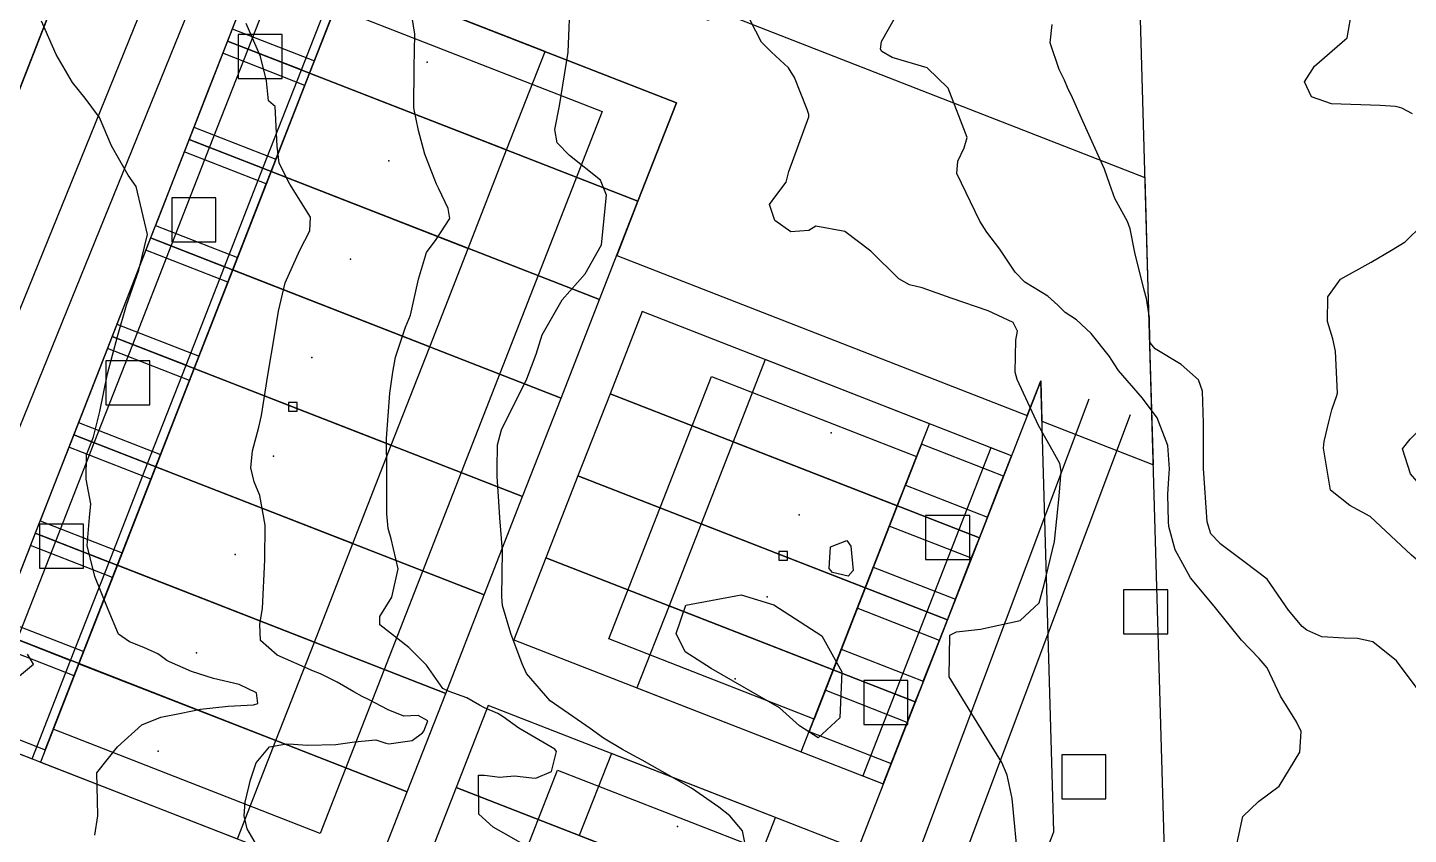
# Model space of a CAD drawing. Header units: feet. Extents: x 1313709 to 1317500, y 405869 to 411659.
# Drawn here: x 1316105.3 to 1316418.7, y 409406.5 to 409589.8 of the extents above; entities that cross this region are included whole.
import ezdxf

# ---------------------------------------------------------------- set-up
doc = ezdxf.new("R2010")
doc.units = ezdxf.units.FT
for name, color, linetype in [('A-BLDG-OTLN', 3, 'CONTINUOUS'), ('C-LOD', 30, 'CONTINUOUS'), ('C-MISC', 7, 'CONTINUOUS'), ('C-PROP', 6, 'CONTINUOUS'), ('C-PVMT', 8, 'CONTINUOUS'), ('C-TOPO-MAJR', 32, 'CONTINUOUS'), ('C-TOPO-SPOT', 7, 'CONTINUOUS'), ('C-UTIL', 4, 'CONTINUOUS'), ('L-PLNT-TREE', 90, 'CONTINUOUS'), ('V-PROP-LINE', 7, 'CONTINUOUS')]:
    doc.layers.add(name, color=color, linetype=linetype)

msp = doc.modelspace()

# ---------------------------------------------------------------- linework, layer by layer
at = {"layer": 'A-BLDG-OTLN'}
for points in [[(1316169.31, 409579.45), (1316214.03, 409562), (1316222.75, 409584.35), (1316178.04, 409601.81), (1316169.31, 409579.45)], [(1316160.59, 409557.1), (1316205.3, 409539.64), (1316214.03, 409562), (1316169.31, 409579.45), (1316160.59, 409557.1)], [(1316151.86, 409534.74), (1316196.57, 409517.28), (1316205.3, 409539.64), (1316160.59, 409557.1), (1316151.86, 409534.74)], [(1316143.13, 409512.38), (1316187.84, 409494.93), (1316196.57, 409517.28), (1316151.86, 409534.74), (1316143.13, 409512.38)], [(1316265.44, 409495.72), (1316302.71, 409481.18), (1316309.99, 409499.81), (1316272.72, 409514.36), (1316265.44, 409495.72)], [(1316134.41, 409490.03), (1316179.11, 409472.57), (1316187.84, 409494.93), (1316143.13, 409512.38), (1316134.41, 409490.03)], [(1316258.17, 409477.09), (1316295.44, 409462.54), (1316302.71, 409481.18), (1316265.44, 409495.72), (1316258.17, 409477.09)], [(1316125.68, 409467.67), (1316170.39, 409450.21), (1316179.11, 409472.57), (1316134.41, 409490.03), (1316125.68, 409467.67)], [(1316250.9, 409458.46), (1316288.16, 409443.91), (1316295.44, 409462.54), (1316258.17, 409477.09), (1316250.9, 409458.46)], [(1316116.95, 409445.31), (1316161.66, 409427.86), (1316170.39, 409450.21), (1316125.68, 409467.67), (1316116.95, 409445.31)], [(1316243.62, 409439.83), (1316280.89, 409425.28), (1316288.16, 409443.91), (1316250.9, 409458.46), (1316243.62, 409439.83)], [(1316108.22, 409422.96), (1316152.93, 409405.5), (1316161.66, 409427.86), (1316116.95, 409445.31), (1316108.22, 409422.96)], [(1316230.53, 409406.3), (1316267.8, 409391.75), (1316275.07, 409410.38), (1316237.81, 409424.93), (1316230.53, 409406.3)]]:
    msp.add_lwpolyline(points, close=True, dxfattribs=at)
at = {"layer": 'C-LOD'}
msp.add_lwpolyline([(1316363.56, 408919.77), (1316365.74, 409198.63), (1316364.12, 409376.15), (1316363.66, 409392.25), (1316359.66, 409530.59), (1316358.43, 409573.13), (1316356.29, 409647.36), (1316354.08, 409723.75), (1316351.92, 409798.39), (1316349.7, 409875.22)], dxfattribs=at)
at = {"layer": 'C-MISC'}
msp.add_lwpolyline([(1316175.29, 409882.05), (1316147.13, 409840.8), (1316117.25, 409800.78), (1316085.69, 409762.07), (1315822.79, 409453.18), (1315751.45, 409369.35), (1315496.6, 409069.92), (1315725.53, 408876.04), (1315669.73, 408824.9), (1315611.32, 408771.35), (1315906.47, 408572.9), (1316371.21, 408597.55), (1316364.12, 409376.15), (1316363.66, 409392.25), (1316359.66, 409530.59), (1316358.43, 409573.13), (1316356.29, 409647.36), (1316354.08, 409723.75), (1316351.92, 409798.39), (1316349.7, 409875.22)], dxfattribs=at)
at = {"layer": 'C-PROP'}
for points in [[(1315970.4, 409476.01), (1315980.29, 409487.92), (1316057.41, 409457.81), (1316052.89, 409446.24), (1316148.12, 409690.16), (1316216.73, 409772.84), (1315970.4, 409476.01)], [(1316159.41, 409609.08), (1316252.56, 409572.71), (1316243.84, 409550.36), (1316239.03, 409538.04), (1316332.18, 409501.68), (1316335.26, 409509.56), (1316335.53, 409500.37), (1316360.82, 409490.5), (1316359.66, 409530.59), (1316358.94, 409555.64), (1316260.85, 409593.93), (1316259.84, 409591.35), (1316166.69, 409627.71), (1316167.7, 409630.3), (1316167.7, 409630.3), (1316159.41, 409609.08)], [(1316150.68, 409586.72), (1316243.84, 409550.36), (1316252.56, 409572.71), (1316159.41, 409609.08), (1316150.68, 409586.72)], [(1316111.13, 409430.41), (1316175.13, 409594.35), (1316235.68, 409570.72), (1316171.68, 409406.77), (1316111.13, 409430.41)], [(1316141.96, 409564.37), (1316141.96, 409564.37), (1316141.96, 409564.37), (1316235.11, 409528), (1316243.84, 409550.36), (1316150.68, 409586.72), (1316141.96, 409564.37)], [(1316133.23, 409542.01), (1316226.38, 409505.64), (1316235.11, 409528), (1316141.96, 409564.37), (1316133.23, 409542.01)], [(1316124.5, 409519.65), (1316217.65, 409483.29), (1316226.38, 409505.64), (1316133.23, 409542.01), (1316124.5, 409519.65)], [(1316237.5, 409506.63), (1316321.34, 409473.91), (1316328.61, 409492.54), (1316244.77, 409525.27), (1316237.5, 409506.63)], [(1316115.78, 409497.3), (1316115.78, 409497.3), (1316115.78, 409497.3), (1316208.92, 409460.93), (1316217.65, 409483.29), (1316124.5, 409519.65), (1316115.78, 409497.3)], [(1316237.22, 409450.92), (1316260.5, 409510.54), (1316307.07, 409492.36), (1316283.8, 409432.74), (1316237.22, 409450.92)], [(1316230.23, 409488), (1316314.07, 409455.27), (1316319.43, 409469.02), (1316321.34, 409473.91), (1316237.5, 409506.63), (1316230.23, 409488)], [(1316164.49, 409502.65), (1316166.49, 409502.65), (1316166.49, 409504.65), (1316164.49, 409504.65), (1316164.49, 409502.65)], [(1316107.05, 409474.94), (1316107.05, 409474.94), (1316107.05, 409474.94), (1316200.2, 409438.57), (1316208.92, 409460.93), (1316115.78, 409497.3), (1316107.05, 409474.94)], [(1316222.95, 409469.37), (1316306.79, 409436.64), (1316308.24, 409440.35), (1316314.07, 409455.27), (1316230.23, 409488), (1316222.95, 409469.37)], [(1316098.32, 409452.58), (1316098.32, 409452.58), (1316098.32, 409452.58), (1316191.47, 409416.22), (1316200.2, 409438.57), (1316107.05, 409474.94), (1316098.32, 409452.58)], [(1316215.68, 409450.74), (1316299.52, 409418.01), (1316303.89, 409429.21), (1316306.79, 409436.64), (1316222.95, 409469.37), (1316215.68, 409450.74)], [(1316275.8, 409468.82), (1316277.8, 409468.82), (1316277.8, 409470.82), (1316275.8, 409470.82), (1316275.8, 409468.82)], [(1316089.59, 409430.23), (1316182.74, 409393.86), (1316191.47, 409416.22), (1316098.32, 409452.58), (1316089.59, 409430.23)], [(1316202.59, 409417.21), (1316286.43, 409384.48), (1316291.75, 409398.11), (1316293.7, 409403.11), (1316209.86, 409435.84), (1316202.59, 409417.21)], [(1316187.76, 409324.23), (1316225.58, 409421.11), (1316272.16, 409402.93), (1316234.34, 409306.05), (1316187.76, 409324.23)], [(1316195.32, 409398.58), (1316279.15, 409365.85), (1316283.77, 409377.67), (1316286.43, 409384.48), (1316202.59, 409417.21), (1316195.32, 409398.58)]]:
    msp.add_lwpolyline(points, close=True, dxfattribs=at)
at = {"layer": 'C-PVMT'}
for points in [[(1315960.68, 409210.03), (1315986.33, 409215.13), (1316004.23, 409211.57), (1316232.62, 409796.6), (1316216.73, 409772.84), (1316148.12, 409690.16), (1315960.68, 409210.03)], [(1316150.68, 409586.72), (1316155.34, 409584.9), (1316164.07, 409607.26), (1316159.41, 409609.08), (1316150.68, 409586.72)], [(1316150.68, 409586.72), (1316167.44, 409580.18), (1316176.17, 409602.54), (1316159.41, 409609.08), (1316150.68, 409586.72)], [(1316151.77, 409589.52), (1316170.4, 409582.24), (1316176.95, 409599.01), (1316158.32, 409606.28), (1316155.04, 409597.9), (1316151.77, 409589.52)], [(1316141.96, 409564.37), (1316146.62, 409562.55), (1316155.34, 409584.9), (1316150.68, 409586.72), (1316141.96, 409564.37)], [(1316141.96, 409564.37), (1316158.72, 409557.83), (1316167.44, 409580.18), (1316150.68, 409586.72), (1316141.96, 409564.37)], [(1316143.05, 409567.16), (1316161.68, 409559.89), (1316168.22, 409576.66), (1316149.59, 409583.93), (1316146.32, 409575.55), (1316143.05, 409567.16)], [(1316133.23, 409542.01), (1316137.89, 409540.19), (1316146.62, 409562.55), (1316141.96, 409564.37), (1316133.23, 409542.01)], [(1316133.23, 409542.01), (1316149.99, 409535.47), (1316158.72, 409557.83), (1316141.96, 409564.37), (1316133.23, 409542.01)], [(1316134.32, 409544.8), (1316152.95, 409537.53), (1316159.49, 409554.3), (1316140.87, 409561.57), (1316134.93, 409546.37), (1316134.32, 409544.8)], [(1316124.5, 409519.65), (1316129.16, 409517.83), (1316137.89, 409540.19), (1316133.23, 409542.01), (1316124.5, 409519.65)], [(1316124.5, 409519.65), (1316141.26, 409513.11), (1316149.99, 409535.47), (1316133.23, 409542.01), (1316124.5, 409519.65)], [(1316125.59, 409522.45), (1316144.22, 409515.17), (1316150.77, 409531.94), (1316132.14, 409539.21), (1316125.59, 409522.45)], [(1316115.78, 409497.3), (1316120.43, 409495.48), (1316129.16, 409517.83), (1316124.5, 409519.65), (1316115.78, 409497.3)], [(1316115.78, 409497.3), (1316132.54, 409490.76), (1316141.26, 409513.11), (1316124.5, 409519.65), (1316115.78, 409497.3)], [(1316116.87, 409500.09), (1316135.49, 409492.82), (1316142.04, 409509.59), (1316123.41, 409516.86), (1316116.87, 409500.09)], [(1316173.24, 409094.56), (1316205.13, 409066.25), (1316338.22, 409407.15), (1316335.26, 409509.56), (1316173.24, 409094.56)], [(1316107.05, 409474.94), (1316111.7, 409473.12), (1316120.43, 409495.48), (1316115.78, 409497.3), (1316107.05, 409474.94)], [(1316107.05, 409474.94), (1316123.81, 409468.4), (1316132.54, 409490.76), (1316115.78, 409497.3), (1316107.05, 409474.94)], [(1316108.14, 409477.74), (1316126.76, 409470.46), (1316133.31, 409487.23), (1316114.69, 409494.5), (1316108.14, 409477.74)], [(1316304.53, 409485.84), (1316323.16, 409478.56), (1316325.99, 409485.84), (1316326.79, 409487.88), (1316308.16, 409495.15), (1316304.53, 409485.84)], [(1316316.68, 409475.73), (1316321.34, 409473.91), (1316328.61, 409492.54), (1316323.96, 409494.36), (1316316.68, 409475.73)], [(1316297.25, 409467.21), (1316315.88, 409459.93), (1316319.34, 409468.79), (1316319.43, 409469.02), (1316319.52, 409469.25), (1316300.89, 409476.52), (1316297.25, 409467.21)], [(1316309.41, 409457.09), (1316314.07, 409455.27), (1316317.1, 409463.05), (1316319.43, 409469.02), (1316321.34, 409473.91), (1316316.68, 409475.73), (1316309.41, 409457.09)], [(1316098.32, 409452.58), (1316102.97, 409450.76), (1316111.7, 409473.12), (1316107.05, 409474.94), (1316098.32, 409452.58)], [(1316098.32, 409452.58), (1316115.08, 409446.04), (1316123.81, 409468.4), (1316107.05, 409474.94), (1316098.32, 409452.58)], [(1316099.41, 409455.38), (1316118.04, 409448.1), (1316124.58, 409464.87), (1316105.96, 409472.14), (1316099.41, 409455.38)], [(1316289.98, 409448.57), (1316308.61, 409441.3), (1316310.7, 409446.65), (1316312.25, 409450.61), (1316293.62, 409457.89), (1316289.98, 409448.57)], [(1316302.13, 409438.46), (1316306.79, 409436.64), (1316308.24, 409440.35), (1316309.17, 409442.74), (1316314.07, 409455.27), (1316309.41, 409457.09), (1316302.13, 409438.46)], [(1316089.59, 409430.23), (1316106.35, 409423.69), (1316115.08, 409446.04), (1316098.32, 409452.58), (1316089.59, 409430.23)], [(1316090.68, 409433.02), (1316109.31, 409425.75), (1316115.85, 409442.52), (1316097.23, 409449.79), (1316090.81, 409433.37), (1316090.68, 409433.02)], [(1316282.71, 409429.94), (1316301.34, 409422.67), (1316303.84, 409429.09), (1316304.97, 409431.98), (1316286.34, 409439.26), (1316282.71, 409429.94)], [(1316294.86, 409419.83), (1316299.52, 409418.01), (1316300.5, 409420.52), (1316303.89, 409429.21), (1316306.79, 409436.64), (1316302.13, 409438.46), (1316294.86, 409419.83)]]:
    msp.add_lwpolyline(points, close=True, dxfattribs=at)
at = {"layer": 'C-TOPO-MAJR'}
for points in [[(1316268.77, 409401.28), (1316267.57, 409407.33), (1316264.73, 409410.75), (1316262.18, 409412.69), (1316256, 409417.03), (1316249.32, 409420.82), (1316244.8, 409423.37), (1316242.7, 409424.55), (1316240.3, 409425.85), (1316236.04, 409428.38), (1316233, 409430.56), (1316231.02, 409431.94), (1316223.88, 409436.84), (1316218.56, 409443.1), (1316217.54, 409445.24), (1316215.02, 409452.18), (1316213.12, 409458.52), (1316212.94, 409460.49), (1316213.11, 409470.91), (1316212.49, 409478.46), (1316212.27, 409482.11), (1316211.88, 409487.83), (1316211.88, 409488.46), (1316211.9, 409489.55), (1316211.94, 409495.03), (1316212.84, 409498.44), (1316218.64, 409509.99), (1316220.77, 409515.58), (1316222.1, 409519.97), (1316226.65, 409527.91), (1316231.84, 409533.88), (1316235.6, 409540.45), (1316236.73, 409551.72), (1316235.35, 409555.14), (1316228.27, 409560.74), (1316225.51, 409563.59), (1316224.96, 409566.61), (1316226.07, 409572), (1316228.02, 409584.21), (1316228.52, 409597.28)], [(1316218.83, 409403.72), (1316213.38, 409406.84), (1316210.95, 409408.19), (1316207.76, 409411.1), (1316207.68, 409419.95), (1316208.98, 409420.02), (1316212.47, 409419.55), (1316213.27, 409419.58), (1316215.8, 409419.83), (1316219.76, 409419.38), (1316220.69, 409419.3), (1316224.21, 409420.81), (1316225.36, 409425.33), (1316224.97, 409425.89), (1316216.84, 409430.69), (1316213.28, 409433.23), (1316212.05, 409433.96), (1316209.03, 409435.28), (1316207.9, 409435.91), (1316205.03, 409437.55), (1316201, 409438.99), (1316199.54, 409439.68), (1316195.82, 409444.96), (1316191.82, 409448.99), (1316185.23, 409454.15), (1316185.27, 409456.02), (1316187.94, 409460.43), (1316189.44, 409466.83), (1316187.86, 409473.63), (1316187.13, 409475.98), (1316186.83, 409479.33), (1316186.84, 409489.03), (1316186.73, 409496.44), (1316187.55, 409506.77), (1316188.23, 409511.52), (1316188.81, 409514.95), (1316191.09, 409521.72), (1316192.18, 409524.43), (1316194.01, 409532.65), (1316195.87, 409538.71), (1316198.07, 409541.68), (1316201.14, 409546.44), (1316200.79, 409548.69), (1316198.65, 409553.13), (1316198.12, 409554.22), (1316195.43, 409561), (1316194.05, 409566.4), (1316192.97, 409571.52), (1316193.07, 409580.7), (1316193.17, 409588.25), (1316192.08, 409595.37)], [(1316378.76, 409399.71), (1316381.1, 409410.58), (1316384.68, 409414.03), (1316389.41, 409417.5), (1316394.04, 409425.21), (1316394.37, 409429.94), (1316393.29, 409432.11), (1316389.7, 409437.93), (1316386.67, 409444.38), (1316384.85, 409446.46), (1316380.81, 409450.68), (1316374.6, 409458.36), (1316369.26, 409464.78), (1316365.74, 409471.13), (1316364.36, 409476.48), (1316364.27, 409477.6), (1316364.09, 409483.71), (1316364.3, 409487.45), (1316364.49, 409489.59), (1316364.09, 409494.84), (1316361.7, 409501.11), (1316358.37, 409505.6), (1316352.89, 409511.9), (1316351.25, 409514.48), (1316350.9, 409515.05), (1316346.74, 409520.3), (1316343.34, 409523.39), (1316340.77, 409525.03), (1316339.14, 409526.72), (1316336.9, 409528.78), (1316331.68, 409531.97), (1316329.44, 409534.22), (1316326, 409539.44), (1316323.03, 409543.31), (1316321.47, 409545.84), (1316316.18, 409556.6), (1316316.44, 409559.43), (1316317.88, 409562.46), (1316318.54, 409564.8), (1316314.22, 409576.04), (1316309.45, 409580.6), (1316301.55, 409582.98), (1316299.19, 409584.35), (1316298.87, 409584.84), (1316299.09, 409586.59), (1316304.56, 409596.31)], [(1316120.55, 409406.36), (1316121.23, 409410.77), (1316121.17, 409414.27), (1316121.05, 409420.54), (1316125.69, 409426.46), (1316131.22, 409431.43), (1316135.56, 409433.13), (1316140.14, 409434.08), (1316144.57, 409434.95), (1316150.86, 409435.67), (1316156.61, 409435.96), (1316157.53, 409436.23), (1316157.23, 409438.68), (1316153.36, 409440.6), (1316147.49, 409441.94), (1316142.52, 409443.54), (1316137.52, 409445.69), (1316136.91, 409446.01), (1316135.37, 409447.18), (1316134.89, 409447.52), (1316131.68, 409449.02), (1316128.45, 409450.24), (1316125.97, 409452.03), (1316123.63, 409457.65), (1316120.6, 409465.11), (1316118.79, 409472.13), (1316119.38, 409478.53), (1316119.69, 409481.62), (1316118.6, 409487.21), (1316118.67, 409492.76), (1316120.28, 409496.8), (1316121.71, 409502.62), (1316123.45, 409511.12), (1316125.74, 409519.59), (1316127.76, 409526.77), (1316130.58, 409534.71), (1316132.49, 409542.77), (1316129.93, 409553.65), (1316128.12, 409556.26), (1316124.38, 409562.93), (1316121.64, 409569.32), (1316118.36, 409573.71), (1316115.53, 409577.27), (1316111.78, 409583.65), (1316108.43, 409591.21)], [(1316330.2, 409399.58), (1316328.76, 409414.66), (1316327.64, 409419.97), (1316326.45, 409422.85), (1316319.62, 409433.94), (1316314.47, 409442.33), (1316314.63, 409451.77), (1316316.17, 409452.55), (1316321.59, 409453.14), (1316330.59, 409455.15), (1316334.9, 409459.14), (1316336, 409463.32), (1316338.39, 409473.06), (1316339.44, 409483.34), (1316339.92, 409489.01), (1316339.59, 409490.78), (1316338.05, 409493.48), (1316334.78, 409499.4), (1316329.88, 409509.83), (1316329.44, 409511.48), (1316329.63, 409518.78), (1316329.97, 409520.86), (1316328.97, 409522.81), (1316323.36, 409525.47), (1316314.92, 409528.35), (1316308.37, 409530.64), (1316305.46, 409531.38), (1316303.07, 409532.7), (1316296.66, 409539.02), (1316290.79, 409543.46), (1316284.19, 409544.64), (1316282.64, 409543.66), (1316278.53, 409543.36), (1316274.92, 409545.96), (1316273.66, 409549.63), (1316275.11, 409551.56), (1316277.45, 409554.68), (1316278.1, 409557.09), (1316282.64, 409569.48), (1316282.62, 409570.04), (1316282.22, 409571.14), (1316279.34, 409578.43), (1316277.98, 409580.63), (1316274.08, 409584.29), (1316271.89, 409586.45), (1316267.94, 409594.13)], [(1316419.65, 409570.19), (1316417.25, 409571.5), (1316416.19, 409571.8), (1316415.76, 409571.84), (1316412.31, 409572.05), (1316401.27, 409572.48), (1316396.71, 409574.04), (1316395.15, 409577.47), (1316397.42, 409580.98), (1316404.83, 409587.43), (1316405.92, 409593.96)], [(1316157.24, 409404.14), (1316155.16, 409407.81), (1316154.48, 409410.77), (1316154.68, 409413.85), (1316155.91, 409418.91), (1316157.21, 409422.77), (1316160.19, 409426.46), (1316164.1, 409427.14), (1316165.65, 409427.03), (1316168.82, 409426.82), (1316175.28, 409426.99), (1316179.47, 409427.54), (1316184.35, 409428.04), (1316186.63, 409427.26), (1316187.3, 409427.1), (1316192.56, 409427.89), (1316194.94, 409429.63), (1316195.26, 409429.98), (1316196.16, 409432.29), (1316193.95, 409433.54), (1316192.26, 409433.48), (1316190.71, 409433.4), (1316187.12, 409434.85), (1316182.65, 409437.18), (1316181.26, 409437.84), (1316179.33, 409438.88), (1316175.58, 409441.14), (1316171.79, 409442.98), (1316170.23, 409443.57), (1316161.93, 409447.23), (1316158.14, 409450.59), (1316158.01, 409454.3), (1316158.59, 409457.81), (1316159.17, 409468.9), (1316159.24, 409476.73), (1316158.02, 409483.49), (1316156.76, 409486.64), (1316155.99, 409489.82), (1316156.35, 409493.67), (1316157.77, 409499.04), (1316158.41, 409501.66), (1316159.83, 409510.84), (1316161.43, 409520.24), (1316162.24, 409525.38), (1316163.8, 409531.84), (1316167.06, 409539.21), (1316169.35, 409543.65), (1316169.5, 409546.69), (1316164.82, 409554.23), (1316162.41, 409558.95), (1316161.98, 409562.85), (1316161.47, 409571.85), (1316161.06, 409572.26), (1316159.96, 409573.12), (1316159.55, 409577.72), (1316158.2, 409583.2), (1316154.93, 409590.73)], [(1316375.8, 409472.73), (1316373.87, 409474.78), (1316373.03, 409477.55), (1316372.2, 409489.6), (1316372.2, 409491.56), (1316372.2, 409496.74), (1316372.18, 409499.91), (1316372, 409507.21), (1316371.08, 409509.81), (1316367.11, 409513.29), (1316361.2, 409516.84), (1316360.16, 409518.09), (1316360.04, 409518.5), (1316359.94, 409523.88), (1316359.24, 409528.27), (1316358.75, 409530.13), (1316356.62, 409538.73), (1316355.53, 409544.09), (1316354.98, 409545.74), (1316352.04, 409550.97), (1316350.92, 409554.15), (1316349.71, 409557.64), (1316344.81, 409568.53), (1316342.49, 409573.82), (1316341.31, 409576.15), (1316340.67, 409577.87), (1316339.45, 409580.23), (1316337.43, 409586.31), (1316337.87, 409590.49)], [(1316400.64, 409500.24), (1316401.3, 409502.98), (1316402.5, 409506.24), (1316402.64, 409506.78), (1316402.18, 409516.31), (1316401.53, 409519.05), (1316400.35, 409523.06), (1316400.4, 409528.65), (1316403.3, 409532.65), (1316410.25, 409536.51), (1316414.86, 409539.22), (1316417.95, 409541.12), (1316421.99, 409545.08)], [(1316422.15, 409467.67), (1316420.46, 409469.08), (1316419.44, 409469.96), (1316410.02, 409478.72), (1316405.41, 409481.26), (1316401.01, 409484.7), (1316399.4, 409494.26), (1316399.57, 409495.77), (1316400.64, 409500.24)], [(1316435.24, 409471.66), (1316435.09, 409471.79), (1316431.26, 409475.08), (1316428.43, 409477.86), (1316419.2, 409488.4), (1316417.38, 409494.12), (1316419.08, 409496.33), (1316422.84, 409499.95), (1316423.19, 409501.66)], [(1316287.57, 409471.87), (1316291.23, 409473.27), (1316292.13, 409471.98), (1316292.7, 409466.5), (1316291.53, 409465.17), (1316288.02, 409465.98), (1316287.23, 409466.89), (1316287.57, 409471.87)], [(1316381.66, 409468.28), (1316375.89, 409472.63), (1316375.8, 409472.73)], [(1316420.92, 409439.4), (1316415.97, 409445.99), (1316410.67, 409450.29), (1316407.15, 409450.99), (1316404.12, 409451.08), (1316399.07, 409451.44), (1316395.64, 409452.91), (1316394.58, 409453.72), (1316391.47, 409457.48), (1316386.66, 409464.5), (1316381.66, 409468.28)], [(1316260.44, 409444.18), (1316254.57, 409448.03), (1316252.49, 409452.15), (1316254.73, 409458.59), (1316267.28, 409460.93), (1316274.69, 409458.64), (1316285.58, 409451.66), (1316290.11, 409443.42), (1316289.67, 409433.02), (1316284.71, 409428.49), (1316280.54, 409431.18), (1316275.95, 409435.29), (1316260.44, 409444.18)], [(1316103.01, 409442.15), (1316106.66, 409445.23), (1316105.29, 409447.44)]]:
    msp.add_lwpolyline(points, dxfattribs=at)
at = {"layer": 'C-TOPO-SPOT'}
for p in [(1316196.03, 409581.9, 223), (1316187.31, 409559.55, 223), (1316178.58, 409537.19, 221), (1316169.85, 409514.83, 221), (1316287.72, 409497.77, 227), (1316161.12, 409492.47, 221), (1316280.44, 409479.14, 227), (1316152.4, 409470.12, 221), (1316273.17, 409460.5, 227), (1316143.67, 409447.76, 219), (1316265.89, 409441.87, 227), (1316134.94, 409425.41, 219), (1316252.8, 409408.34, 225)]:
    msp.add_point(p, dxfattribs=at)
at = {"layer": 'C-UTIL'}
for points in [[(1315973.39, 409204.87), (1316216.05, 409803.32)], [(1315982.66, 409201.12), (1316225.32, 409799.56)], [(1316184.29, 409074.08), (1316346.25, 409505.43)], [(1316193.65, 409070.56), (1316355.61, 409501.92)]]:
    msp.add_lwpolyline(points, dxfattribs=at)
at = {"layer": 'L-PLNT-TREE'}
for points in [[(1316153.09, 409578.2), (1316163.09, 409578.2), (1316163.09, 409588.2), (1316153.09, 409588.2), (1316153.09, 409578.2)], [(1316138.06, 409541.13), (1316148.06, 409541.13), (1316148.06, 409551.13), (1316138.06, 409551.13), (1316138.06, 409541.13)], [(1316123.03, 409504.06), (1316133.03, 409504.06), (1316133.03, 409514.06), (1316123.03, 409514.06), (1316123.03, 409504.06)], [(1316309.14, 409468.95), (1316319.14, 409468.95), (1316319.14, 409478.95), (1316309.14, 409478.95), (1316309.14, 409468.95)], [(1316108, 409466.99), (1316118, 409466.99), (1316118, 409476.99), (1316108, 409476.99), (1316108, 409466.99)], [(1316354.07, 409452.08), (1316364.07, 409452.08), (1316364.07, 409462.08), (1316354.07, 409462.08), (1316354.07, 409452.08)], [(1316295.08, 409431.51), (1316305.08, 409431.51), (1316305.08, 409441.51), (1316295.08, 409441.51), (1316295.08, 409431.51)], [(1316340.01, 409414.64), (1316350.01, 409414.64), (1316350.01, 409424.64), (1316340.01, 409424.64), (1316340.01, 409414.64)]]:
    msp.add_lwpolyline(points, close=True, dxfattribs=at)
at = {"layer": 'V-PROP-LINE'}
msp.add_lwpolyline([(1316175.29, 409882.05), (1316147.13, 409840.8), (1316117.25, 409800.78), (1316085.69, 409762.07), (1315822.79, 409453.18), (1315751.45, 409369.35), (1315496.6, 409069.92), (1315496.6, 409069.92), (1315725.53, 408876.04), (1315669.73, 408824.9), (1315611.32, 408771.35), (1315906.47, 408572.9), (1316371.21, 408597.55), (1316364.12, 409376.15), (1316363.66, 409392.25), (1316359.66, 409530.59), (1316358.43, 409573.13), (1316356.29, 409647.36), (1316354.08, 409723.75), (1316351.92, 409798.39), (1316349.7, 409875.22)], dxfattribs=at)

doc.saveas('drawing.dxf')
